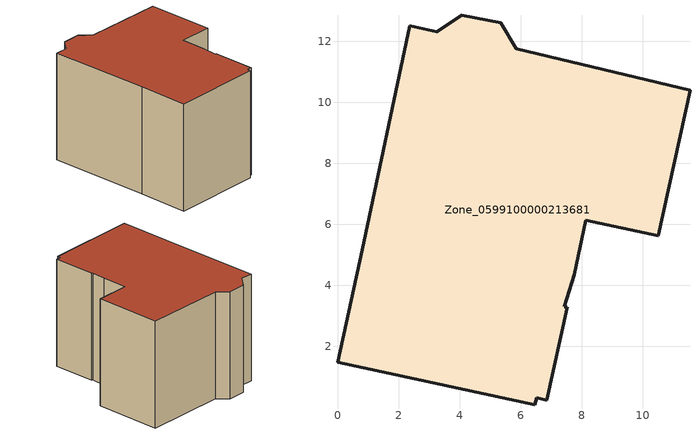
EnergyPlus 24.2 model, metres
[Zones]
Zone_0599100000213681
 floor ground (C_G): 7.76,4.34 7.44,3.29 7.52,3.27 6.86,0.23 6.54,0.31 6.47,0.08 0,1.48 0.81,5.16 2.38,12.51 3.25,12.31 4.08,12.86 5.34,12.61 5.86,11.75 11.55,10.39 10.52,5.62 8.14,6.13 z0
 wall outside (C_F): 10.52,5.62 11.55,10.39 5.86,11.75 5.34,12.61 4.08,12.86 3.25,12.31 2.38,12.51 0.81,5.16 0,1.48 6.47,0.08 6.54,0.31 6.86,0.23 7.52,3.27 7.44,3.29 7.76,4.34 8.14,6.13 10.52,5.62 z0:7.96
 roof outside (C_R): 6.54,0.31 6.86,0.23 7.52,3.27 7.44,3.29 7.76,4.34 8.14,6.13 10.52,5.62 11.55,10.39 5.86,11.75 5.34,12.61 4.08,12.86 3.25,12.31 2.38,12.51 0.81,5.16 0,1.48 6.47,0.08 z7.96
[BUILDING]
Pand.0599100000213681: North Axis=0; Terrain=City; Loads Convergence Tolerance Value=0.04; Temperature Convergence Tolerance Value=0.4; Solar Distribution=FullExterior; Maximum Number of Warmup Days=25; Minimum Number of Warmup Days=1
[Site:Location]
Rotterdam.The.Hague.AP_ZH_NLD Design_Conditions: Latitude=51.96; Longitude=4.45; Time Zone=1; Elevation=-4.5
[SITE:GROUNDTEMPERATURE:BUILDINGSURFACE]
18, 18, 18, 18, 18, 18, 18, 18, 18, 18, 18, 18
[MATERIAL] Thermal Absorptance=0.9; Solar Absorptance=0.7; Visible Absorptance=0.7
Name | Roughness | Thickness | Conductivity | Density | Specific Heat
G.D.1965 | MediumSmooth | 0.15 | 1 | 540 | 1210
F.D.1965 | Rough | 0.3 | 0.857143 | 1920 | 840
R.D.1965 | MediumRough | 0.2 | 0.08 | 1500 | 1000
[CONSTRUCTION]
C_G: G.D.1965
C_F: F.D.1965
C_R: R.D.1965
[ZONE]
Zone_0599100000213681: Type=1; Multiplier=1; Ceiling Height=Autocalculate; Volume=Autocalculate; Floor Area=autocalculate; Part of Total Floor Area=Yes
[ZONEINFILTRATION:DESIGNFLOWRATE]
Infil_Zone_0599100000213681: Zone or ZoneList or Space or SpaceList=Zone_0599100000213681; Schedule=AlwaysOn; Design Flow Rate Calculation Method=Flow/Area; Flow Rate per Floor Area=0.0042; Constant Term Coefficient=1; Temperature Term Coefficient=0; Velocity Term Coefficient=0; Velocity Squared Term Coefficient=0
[HVACTEMPLATE:ZONE:IDEALLOADSAIRSYSTEM]
Zone_0599100000213681: Maximum Heating Supply Air Temperature=50; Minimum Cooling Supply Air Temperature=13; Maximum Heating Supply Air Humidity Ratio=0.0156; Minimum Cooling Supply Air Humidity Ratio=0.0077; Heating Limit=NoLimit; Cooling Limit=NoLimit; Dehumidification Control Type=ConstantSensibleHeatRatio; Cooling Sensible Heat Ratio=0.7; Dehumidification Setpoint=60; Humidification Control Type=None; Humidification Setpoint=30; Outdoor Air Method=None; Outdoor Air Flow Rate per Person=0.00944; Outdoor Air Flow Rate per Zone Floor Area=0; Outdoor Air Flow Rate per Zone=0; Demand Controlled Ventilation Type=None; Outdoor Air Economizer Type=NoEconomizer; Heat Recovery Type=None; Sensible Heat Recovery Effectiveness=0.7; Latent Heat Recovery Effectiveness=0.65
[ZONECONTROL:THERMOSTAT]
ThermostatControl_Zone_0599100000213681: Zone or ZoneList=Zone_0599100000213681; Control Type Schedule=DualSetpointControlType; Control 1=Thermostat_Zone_0599100000213681; Temperature Difference Between Cutout And Setpoint=0
[THERMOSTATSETPOINT:DUALSETPOINT]
Thermostat_Zone_0599100000213681: Heating Setpoint Temperature Schedule=HeatingSetpoint_Zone_0599100000213681; Cooling Setpoint Temperature Schedule=CoolingSetpoint_Zone_0599100000213681
[SCHEDULE:COMPACT]
HeatingSetpoint_Zone_0599100000213681: Through: 12/31, For: AllDays, Until: 24:00, 21
CoolingSetpoint_Zone_0599100000213681: Through: 12/31, For: AllDays, Until: 24:00, 24
DualSetpointControlType: Through: 12/31, For: AllDays, Until: 24:00, 4
AlwaysOn: Through: 12/31, For: AllDays, Until: 24:00, 1
